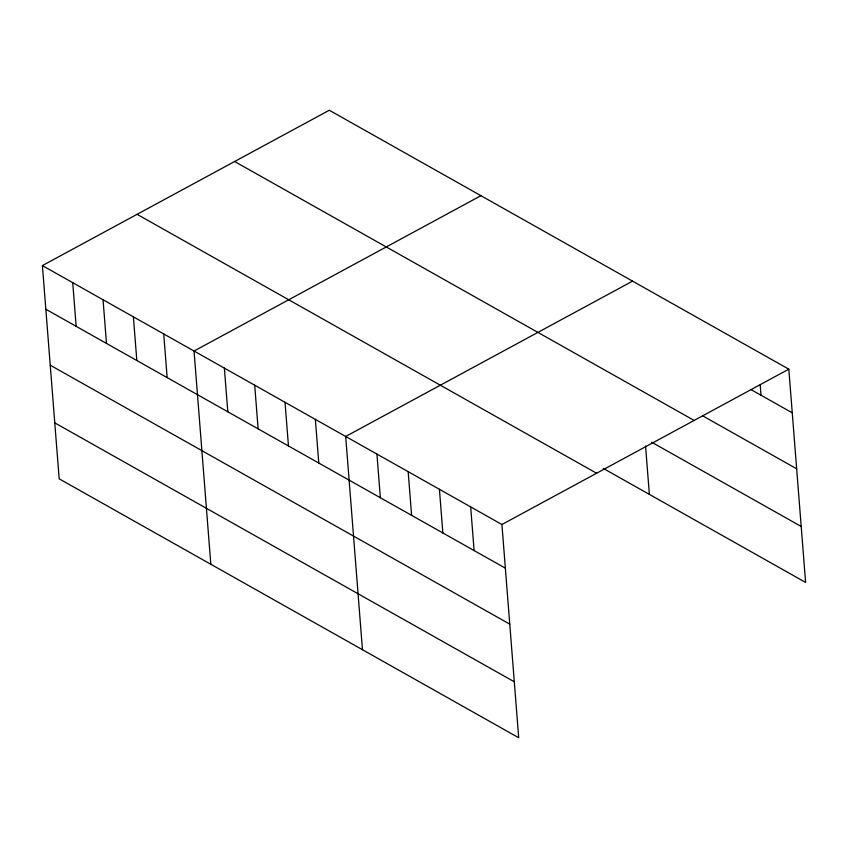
<?xml version="1.0" encoding="UTF-8"?>
<svg xmlns="http://www.w3.org/2000/svg" width="848" height="848" viewBox="0 0 848 848"><rect width="100%" height="100%" fill="white"/><g stroke="black" fill="none" stroke-linecap="round" stroke-linejoin="round"><path stroke-width="1.27" d="M42.4 265.583L501.921 524.509L518.7 737.749L59.18 478.823L42.4 265.583L329.3 110.251L788.82 369.177L805.6 582.417L603.31 468.435M480.943 195.687L194.044 351.03L210.823 564.27M632.576 281.133L345.677 436.466L362.467 649.716M501.921 524.509L788.82 369.177M750.957 389.571L792.255 412.838M702.918 415.976L796.654 468.796M234.62 161.502L694.141 420.428M651.656 442.2L801.19 526.46M137.079 214.321L596.589 473.248M45.834 309.244L505.355 568.171M50.244 365.202L509.754 624.128M54.781 422.866L514.291 681.792M760.2 384.95L761.006 395.232M645.561 446.059L649.367 494.384M470.672 506.903L474.106 550.564M439.423 489.296L442.857 532.957M408.174 471.689L411.609 515.351M376.925 454.083L380.36 497.734M315.35 419.378L318.784 463.04M285.023 402.291L288.458 445.953M254.697 385.204L258.131 428.865M224.37 368.117L227.805 411.778M163.717 333.932L167.151 377.593M133.38 316.845L136.825 360.506M103.053 299.757L106.488 343.419M72.727 282.67L76.161 326.332"/></g></svg>
